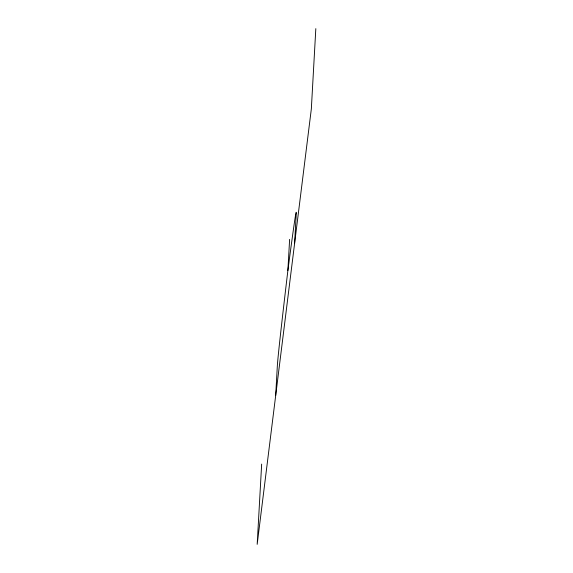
<?xml version="1.0" encoding="UTF-8"?>
<svg xmlns="http://www.w3.org/2000/svg" width="573" height="573" viewBox="0 0 573 573"><rect width="100%" height="100%" fill="white"/><g stroke="black" fill="none" stroke-linecap="round" stroke-linejoin="round"><path stroke-width="0.86" d="M261.66 464.087L257.177 544.35L311.34 108.913L315.823 28.65M275.677 395.549L277.318 366.168A78.408 1.117 -83.1 0 1 280.756 332.018A156.816 2.235 -83.1 0 1 287.868 270.599A156.816 2.235 -83.1 0 1 294.121 224.537A78.408 1.117 -83.1 0 1 296.227 214.166L294.586 243.539M287.868 270.599L289.616 239.378"/></g></svg>
